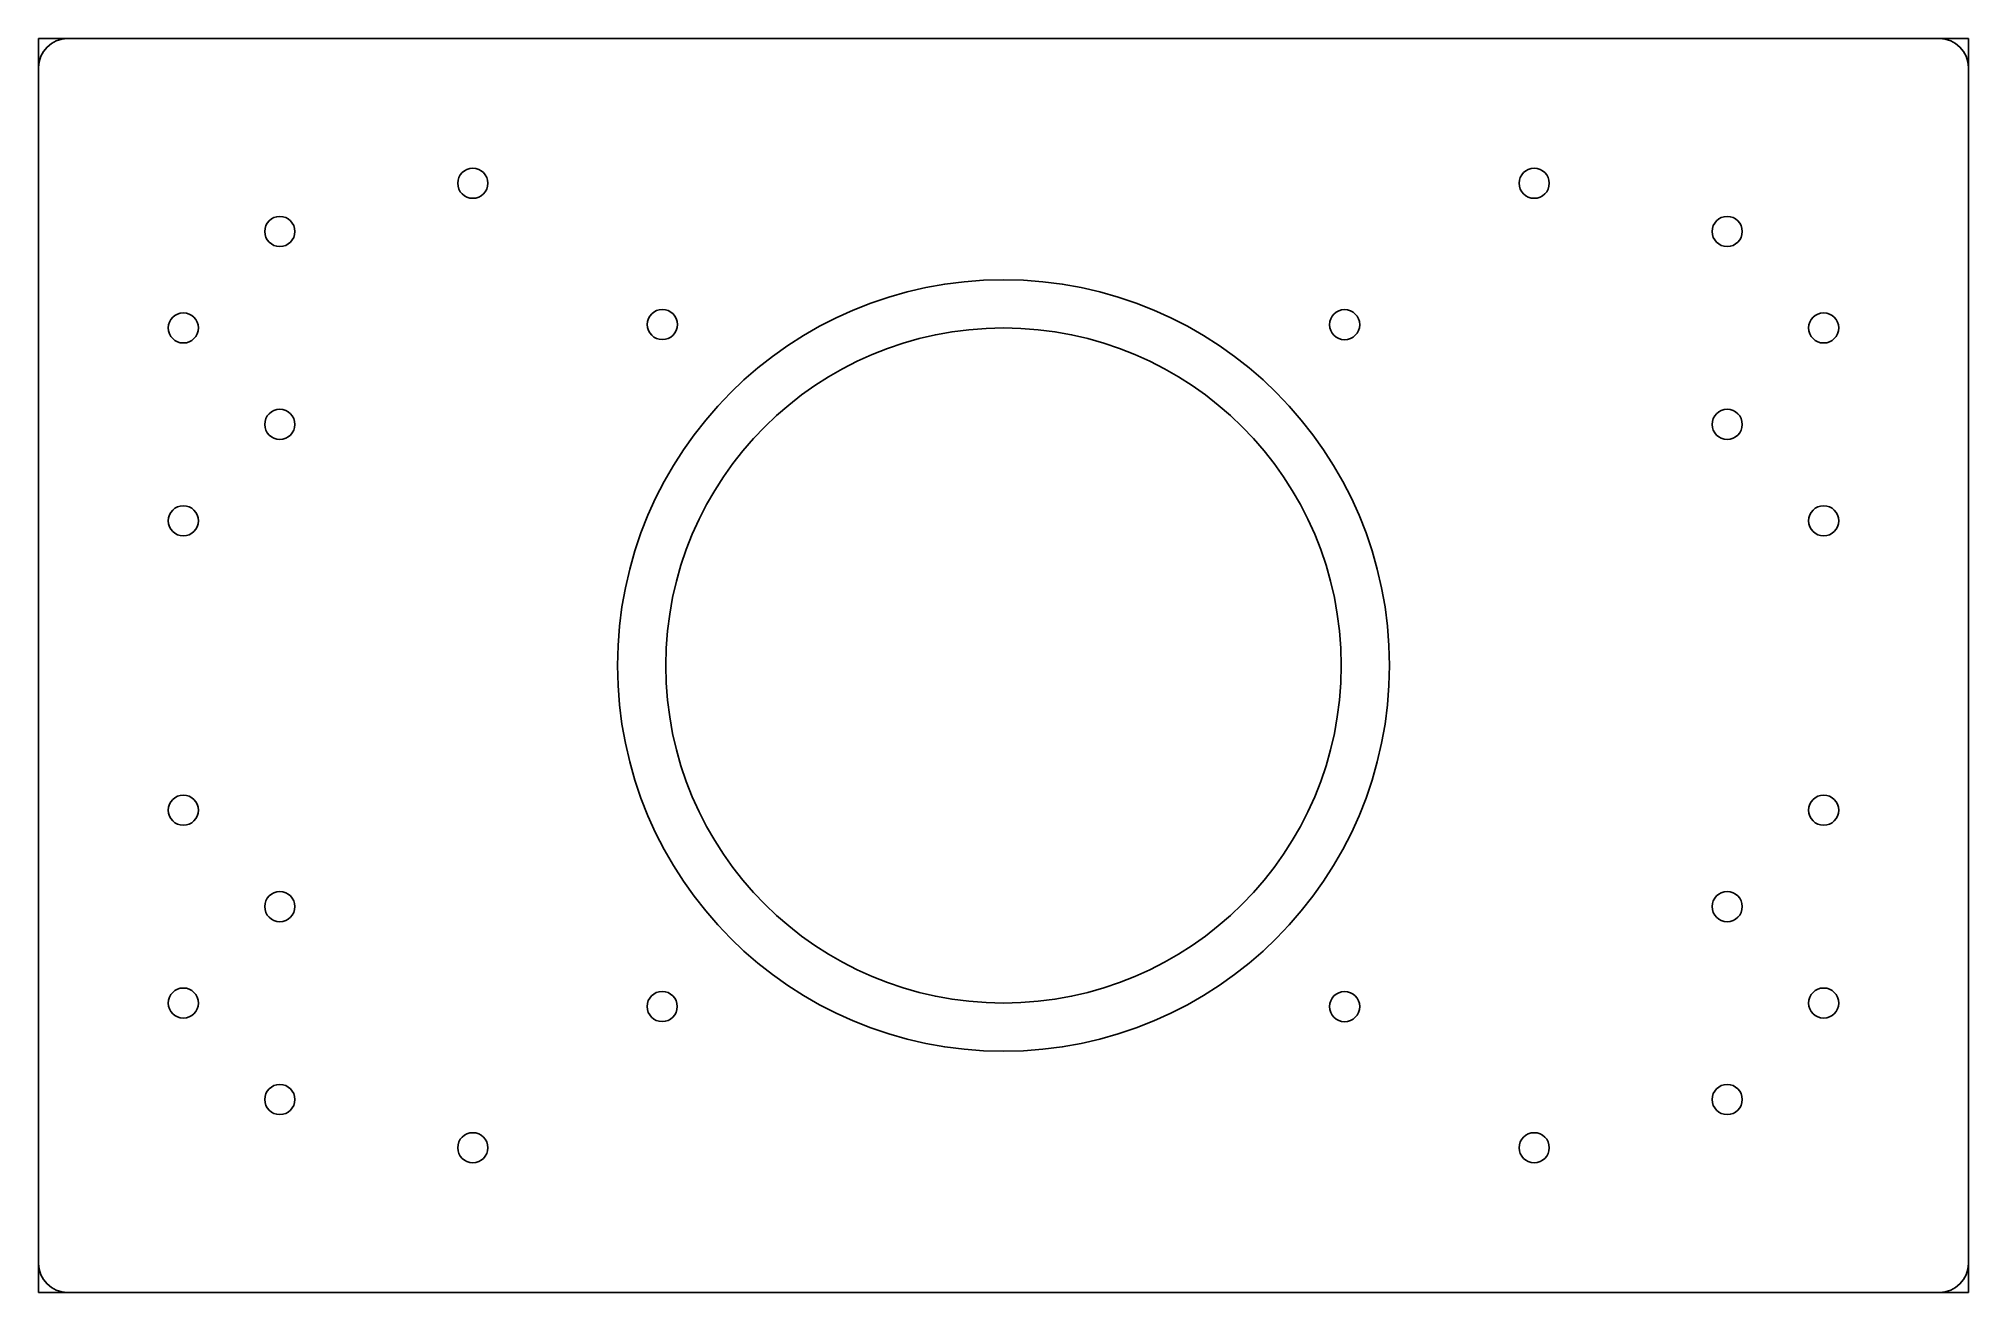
# Model space of a CAD drawing. Extents: x 0 to 200, y 0 to 130.
import ezdxf

# ---------------------------------------------------------------- set-up
doc = ezdxf.new("R2010")
doc.units = 0
for name, color, linetype in [('Body', 7, 'CONTINUOUS'), ('Fillet', 7, 'CONTINUOUS'), ('Pad', 7, 'CONTINUOUS'), ('Pocket', 7, 'CONTINUOUS'), ('Sketch', 7, 'CONTINUOUS'), ('Sketch001', 7, 'CONTINUOUS')]:
    doc.layers.add(name, color=color, linetype=linetype)

msp = doc.modelspace()

# ---------------------------------------------------------------- linework, layer by layer
at = {"layer": 'Body'}
for p, q in [((197, 130), (3, 130)), ((197, 130, 12), (3, 130, 12)), ((3, 130), (3, 130, 12)), ((197, 130), (3, 130)), ((3, 130), (3, 130, 12)), ((197, 130, 12), (3, 130, 12)), ((197, 130), (197, 130, 12)), ((197, 130), (197, 130, 12)), ((0, 127), (0, 3)), ((0, 127, 12), (0, 3, 12)), ((0, 127), (0, 3)), ((0, 127), (0, 127, 12)), ((0, 127, 12), (0, 3, 12)), ((0, 127), (0, 127, 12)), ((200, 3), (200, 127)), ((200, 3, 12), (200, 127, 12)), ((200, 3), (200, 127)), ((200, 127), (200, 127, 12)), ((200, 3, 12), (200, 127, 12)), ((200, 127), (200, 127, 12)), ((46.5625, 115), (46.5625, 115, 12)), ((46.5625, 115), (46.5625, 115, 12)), ((156.563, 115), (156.563, 115, 12)), ((156.563, 115), (156.563, 115, 12)), ((26.5625, 110), (26.5625, 110, 12)), ((26.5625, 110), (26.5625, 110, 12)), ((176.563, 110), (176.563, 110, 12)), ((176.563, 110), (176.563, 110, 12)), ((16.5625, 100), (16.5625, 100, 12)), ((16.5625, 100), (16.5625, 100, 12)), ((66.2071, 100.355), (66.2071, 100.355, 12)), ((66.2071, 100.355), (66.2071, 100.355, 12)), ((136.916, 100.338), (136.916, 100.338, 12)), ((136.916, 100.338), (136.916, 100.338, 12)), ((186.563, 100), (186.563, 100, 12)), ((186.563, 100), (186.563, 100, 12)), ((26.5625, 90), (26.5625, 90, 12)), ((26.5625, 90), (26.5625, 90, 12)), ((176.563, 90), (176.563, 90, 12)), ((176.563, 90), (176.563, 90, 12)), ((16.5625, 80), (16.5625, 80, 12)), ((16.5625, 80), (16.5625, 80, 12)), ((186.563, 80), (186.563, 80, 12)), ((186.563, 80), (186.563, 80, 12)), ((135, 65), (135, 65, 2)), ((135, 65), (135, 65, 2)), ((140, 65, 12), (140, 65, 2)), ((140, 65, 12), (140, 65, 2)), ((16.5625, 50), (16.5625, 50, 12)), ((16.5625, 50), (16.5625, 50, 12)), ((186.563, 50), (186.563, 50, 12)), ((186.563, 50), (186.563, 50, 12)), ((26.5625, 40), (26.5625, 40, 12)), ((26.5625, 40), (26.5625, 40, 12)), ((176.563, 40), (176.563, 40, 12)), ((176.563, 40), (176.563, 40, 12)), ((16.5625, 30), (16.5625, 30, 12)), ((16.5625, 30), (16.5625, 30, 12)), ((186.563, 30), (186.563, 30, 12)), ((186.563, 30), (186.563, 30, 12)), ((66.1903, 29.6424), (66.1903, 29.6424, 12)), ((66.1903, 29.6424), (66.1903, 29.6424, 12)), ((136.915, 29.6329), (136.915, 29.6329, 12)), ((136.915, 29.6329), (136.915, 29.6329, 12)), ((26.5625, 20), (26.5625, 20, 12)), ((26.5625, 20), (26.5625, 20, 12)), ((176.563, 20), (176.563, 20, 12)), ((176.563, 20), (176.563, 20, 12)), ((46.5625, 15), (46.5625, 15, 12)), ((46.5625, 15), (46.5625, 15, 12)), ((156.563, 15), (156.563, 15, 12)), ((156.563, 15), (156.563, 15, 12)), ((0, 3), (0, 3, 12)), ((0, 3), (0, 3, 12)), ((200, 3), (200, 3, 12)), ((200, 3), (200, 3, 12)), ((3, 0), (197, 0)), ((3, 0, 12), (197, 0, 12)), ((3, 0), (197, 0)), ((3, 0, 12), (197, 0, 12)), ((3, 0), (3, 0, 12)), ((3, 0), (3, 0, 12)), ((197, 0), (197, 0, 12)), ((197, 0), (197, 0, 12))]:
    msp.add_line(p, q, dxfattribs=at)
for centre, radius in [((45, 115), 1.5625), ((45, 115), 1.5625), ((45, 115), 1.5625), ((45, 115), 1.5625), ((155, 115), 1.5625), ((155, 115), 1.5625), ((155, 115), 1.5625), ((155, 115), 1.5625), ((25, 110), 1.5625), ((25, 110), 1.5625), ((25, 110), 1.5625), ((25, 110), 1.5625), ((175, 110), 1.5625), ((175, 110), 1.5625), ((175, 110), 1.5625), ((175, 110), 1.5625), ((100, 65), 40), ((100, 65), 40), ((100, 65), 40), ((100, 65), 40), ((15, 100), 1.5625), ((15, 100), 1.5625), ((15, 100), 1.5625), ((15, 100), 1.5625), ((64.6446, 100.355), 1.5625), ((64.6446, 100.355), 1.5625), ((64.6446, 100.355), 1.5625), ((64.6446, 100.355), 1.5625), ((100, 65), 35), ((100, 65), 35), ((100, 65), 35), ((100, 65), 35), ((135.353, 100.338), 1.5625), ((135.353, 100.338), 1.5625), ((135.353, 100.338), 1.5625), ((135.353, 100.338), 1.5625), ((185, 100), 1.5625), ((185, 100), 1.5625), ((185, 100), 1.5625), ((185, 100), 1.5625), ((25, 90), 1.5625), ((25, 90), 1.5625), ((25, 90), 1.5625), ((25, 90), 1.5625), ((175, 90), 1.5625), ((175, 90), 1.5625), ((175, 90), 1.5625), ((175, 90), 1.5625), ((15, 80), 1.5625), ((15, 80), 1.5625), ((15, 80), 1.5625), ((15, 80), 1.5625), ((185, 80), 1.5625), ((185, 80), 1.5625), ((185, 80), 1.5625), ((185, 80), 1.5625), ((15, 50), 1.5625), ((15, 50), 1.5625), ((15, 50), 1.5625), ((15, 50), 1.5625), ((185, 50), 1.5625), ((185, 50), 1.5625), ((185, 50), 1.5625), ((185, 50), 1.5625), ((25, 40), 1.5625), ((25, 40), 1.5625), ((25, 40), 1.5625), ((25, 40), 1.5625), ((175, 40), 1.5625), ((175, 40), 1.5625), ((175, 40), 1.5625), ((175, 40), 1.5625), ((15, 30), 1.5625), ((15, 30), 1.5625), ((15, 30), 1.5625), ((15, 30), 1.5625), ((64.6278, 29.6424), 1.5625), ((64.6278, 29.6424), 1.5625), ((64.6278, 29.6424), 1.5625), ((64.6278, 29.6424), 1.5625), ((135.352, 29.6329), 1.5625), ((135.352, 29.6329), 1.5625), ((135.352, 29.6329), 1.5625), ((135.352, 29.6329), 1.5625), ((185, 30), 1.5625), ((185, 30), 1.5625), ((185, 30), 1.5625), ((185, 30), 1.5625), ((25, 20), 1.5625), ((25, 20), 1.5625), ((25, 20), 1.5625), ((25, 20), 1.5625), ((175, 20), 1.5625), ((175, 20), 1.5625), ((175, 20), 1.5625), ((175, 20), 1.5625), ((45, 15), 1.5625), ((45, 15), 1.5625), ((45, 15), 1.5625), ((45, 15), 1.5625), ((155, 15), 1.5625), ((155, 15), 1.5625), ((155, 15), 1.5625), ((155, 15), 1.5625)]:
    msp.add_circle(centre, radius, dxfattribs=at)
for centre, start, end in [((3, 127), 90, 180), ((3, 127, 12), 90, 180), ((3, 127), 90, 180), ((3, 127, 12), 90, 180), ((197, 127), 0, 90), ((197, 127, 12), 0, 90), ((197, 127), 0, 90), ((197, 127, 12), 0, 90), ((3, 3), 180, -90), ((3, 3), 180, -90), ((3, 3, 12), 180, -90), ((3, 3, 12), 180, -90), ((197, 3), -90, 0), ((197, 3), -90, 0), ((197, 3, 12), -90, 0), ((197, 3, 12), -90, 0)]:
    msp.add_arc(centre, 3, start, end, dxfattribs=at)
at = {"layer": 'Fillet'}
for p, q in [((197, 130), (3, 130)), ((197, 130, 12), (3, 130, 12)), ((3, 130), (3, 130, 12)), ((197, 130), (3, 130)), ((3, 130), (3, 130, 12)), ((197, 130, 12), (3, 130, 12)), ((197, 130), (197, 130, 12)), ((197, 130), (197, 130, 12)), ((0, 127), (0, 3)), ((0, 127, 12), (0, 3, 12)), ((0, 127), (0, 3)), ((0, 127), (0, 127, 12)), ((0, 127, 12), (0, 3, 12)), ((0, 127), (0, 127, 12)), ((200, 3), (200, 127)), ((200, 3, 12), (200, 127, 12)), ((200, 3), (200, 127)), ((200, 127), (200, 127, 12)), ((200, 3, 12), (200, 127, 12)), ((200, 127), (200, 127, 12)), ((46.5625, 115), (46.5625, 115, 12)), ((46.5625, 115), (46.5625, 115, 12)), ((156.563, 115), (156.563, 115, 12)), ((156.563, 115), (156.563, 115, 12)), ((26.5625, 110), (26.5625, 110, 12)), ((26.5625, 110), (26.5625, 110, 12)), ((176.563, 110), (176.563, 110, 12)), ((176.563, 110), (176.563, 110, 12)), ((16.5625, 100), (16.5625, 100, 12)), ((16.5625, 100), (16.5625, 100, 12)), ((66.2071, 100.355), (66.2071, 100.355, 12)), ((66.2071, 100.355), (66.2071, 100.355, 12)), ((136.916, 100.338), (136.916, 100.338, 12)), ((136.916, 100.338), (136.916, 100.338, 12)), ((186.563, 100), (186.563, 100, 12)), ((186.563, 100), (186.563, 100, 12)), ((26.5625, 90), (26.5625, 90, 12)), ((26.5625, 90), (26.5625, 90, 12)), ((176.563, 90), (176.563, 90, 12)), ((176.563, 90), (176.563, 90, 12)), ((16.5625, 80), (16.5625, 80, 12)), ((16.5625, 80), (16.5625, 80, 12)), ((186.563, 80), (186.563, 80, 12)), ((186.563, 80), (186.563, 80, 12)), ((135, 65), (135, 65, 2)), ((135, 65), (135, 65, 2)), ((140, 65, 12), (140, 65, 2)), ((140, 65, 12), (140, 65, 2)), ((16.5625, 50), (16.5625, 50, 12)), ((16.5625, 50), (16.5625, 50, 12)), ((186.563, 50), (186.563, 50, 12)), ((186.563, 50), (186.563, 50, 12)), ((26.5625, 40), (26.5625, 40, 12)), ((26.5625, 40), (26.5625, 40, 12)), ((176.563, 40), (176.563, 40, 12)), ((176.563, 40), (176.563, 40, 12)), ((16.5625, 30), (16.5625, 30, 12)), ((16.5625, 30), (16.5625, 30, 12)), ((186.563, 30), (186.563, 30, 12)), ((186.563, 30), (186.563, 30, 12)), ((66.1903, 29.6424), (66.1903, 29.6424, 12)), ((66.1903, 29.6424), (66.1903, 29.6424, 12)), ((136.915, 29.6329), (136.915, 29.6329, 12)), ((136.915, 29.6329), (136.915, 29.6329, 12)), ((26.5625, 20), (26.5625, 20, 12)), ((26.5625, 20), (26.5625, 20, 12)), ((176.563, 20), (176.563, 20, 12)), ((176.563, 20), (176.563, 20, 12)), ((46.5625, 15), (46.5625, 15, 12)), ((46.5625, 15), (46.5625, 15, 12)), ((156.563, 15), (156.563, 15, 12)), ((156.563, 15), (156.563, 15, 12)), ((0, 3), (0, 3, 12)), ((0, 3), (0, 3, 12)), ((200, 3), (200, 3, 12)), ((200, 3), (200, 3, 12)), ((3, 0), (197, 0)), ((3, 0, 12), (197, 0, 12)), ((3, 0), (197, 0)), ((3, 0, 12), (197, 0, 12)), ((3, 0), (3, 0, 12)), ((3, 0), (3, 0, 12)), ((197, 0), (197, 0, 12)), ((197, 0), (197, 0, 12))]:
    msp.add_line(p, q, dxfattribs=at)
for centre, radius in [((45, 115), 1.5625), ((45, 115), 1.5625), ((45, 115), 1.5625), ((45, 115), 1.5625), ((155, 115), 1.5625), ((155, 115), 1.5625), ((155, 115), 1.5625), ((155, 115), 1.5625), ((25, 110), 1.5625), ((25, 110), 1.5625), ((25, 110), 1.5625), ((25, 110), 1.5625), ((175, 110), 1.5625), ((175, 110), 1.5625), ((175, 110), 1.5625), ((175, 110), 1.5625), ((100, 65), 40), ((100, 65), 40), ((100, 65), 40), ((100, 65), 40), ((15, 100), 1.5625), ((15, 100), 1.5625), ((15, 100), 1.5625), ((15, 100), 1.5625), ((64.6446, 100.355), 1.5625), ((64.6446, 100.355), 1.5625), ((64.6446, 100.355), 1.5625), ((64.6446, 100.355), 1.5625), ((100, 65), 35), ((100, 65), 35), ((100, 65), 35), ((100, 65), 35), ((135.353, 100.338), 1.5625), ((135.353, 100.338), 1.5625), ((135.353, 100.338), 1.5625), ((135.353, 100.338), 1.5625), ((185, 100), 1.5625), ((185, 100), 1.5625), ((185, 100), 1.5625), ((185, 100), 1.5625), ((25, 90), 1.5625), ((25, 90), 1.5625), ((25, 90), 1.5625), ((25, 90), 1.5625), ((175, 90), 1.5625), ((175, 90), 1.5625), ((175, 90), 1.5625), ((175, 90), 1.5625), ((15, 80), 1.5625), ((15, 80), 1.5625), ((15, 80), 1.5625), ((15, 80), 1.5625), ((185, 80), 1.5625), ((185, 80), 1.5625), ((185, 80), 1.5625), ((185, 80), 1.5625), ((15, 50), 1.5625), ((15, 50), 1.5625), ((15, 50), 1.5625), ((15, 50), 1.5625), ((185, 50), 1.5625), ((185, 50), 1.5625), ((185, 50), 1.5625), ((185, 50), 1.5625), ((25, 40), 1.5625), ((25, 40), 1.5625), ((25, 40), 1.5625), ((25, 40), 1.5625), ((175, 40), 1.5625), ((175, 40), 1.5625), ((175, 40), 1.5625), ((175, 40), 1.5625), ((15, 30), 1.5625), ((15, 30), 1.5625), ((15, 30), 1.5625), ((15, 30), 1.5625), ((64.6278, 29.6424), 1.5625), ((64.6278, 29.6424), 1.5625), ((64.6278, 29.6424), 1.5625), ((64.6278, 29.6424), 1.5625), ((135.352, 29.6329), 1.5625), ((135.352, 29.6329), 1.5625), ((135.352, 29.6329), 1.5625), ((135.352, 29.6329), 1.5625), ((185, 30), 1.5625), ((185, 30), 1.5625), ((185, 30), 1.5625), ((185, 30), 1.5625), ((25, 20), 1.5625), ((25, 20), 1.5625), ((25, 20), 1.5625), ((25, 20), 1.5625), ((175, 20), 1.5625), ((175, 20), 1.5625), ((175, 20), 1.5625), ((175, 20), 1.5625), ((45, 15), 1.5625), ((45, 15), 1.5625), ((45, 15), 1.5625), ((45, 15), 1.5625), ((155, 15), 1.5625), ((155, 15), 1.5625), ((155, 15), 1.5625), ((155, 15), 1.5625)]:
    msp.add_circle(centre, radius, dxfattribs=at)
for centre, start, end in [((3, 127), 90, 180), ((3, 127, 12), 90, 180), ((3, 127), 90, 180), ((3, 127, 12), 90, 180), ((197, 127), 0, 90), ((197, 127, 12), 0, 90), ((197, 127), 0, 90), ((197, 127, 12), 0, 90), ((3, 3), 180, -90), ((3, 3), 180, -90), ((3, 3, 12), 180, -90), ((3, 3, 12), 180, -90), ((197, 3), -90, 0), ((197, 3), -90, 0), ((197, 3, 12), -90, 0), ((197, 3, 12), -90, 0)]:
    msp.add_arc(centre, 3, start, end, dxfattribs=at)
at = {"layer": 'Pad'}
for p, q in [((0, 130), (0, 130, 12)), ((200, 130), (0, 130)), ((200, 130, 12), (0, 130, 12)), ((0, 130), (0, 130, 12)), ((0, 130), (0, 0)), ((0, 130, 12), (0, 0, 12)), ((200, 130), (0, 130)), ((0, 130), (0, 0)), ((200, 130, 12), (0, 130, 12)), ((0, 130, 12), (0, 0, 12)), ((200, 130), (200, 130, 12)), ((200, 0), (200, 130)), ((200, 0, 12), (200, 130, 12)), ((200, 130), (200, 130, 12)), ((200, 0), (200, 130)), ((200, 0, 12), (200, 130, 12)), ((46.5625, 115), (46.5625, 115, 12)), ((46.5625, 115), (46.5625, 115, 12)), ((156.563, 115), (156.563, 115, 12)), ((156.563, 115), (156.563, 115, 12)), ((26.5625, 110), (26.5625, 110, 12)), ((26.5625, 110), (26.5625, 110, 12)), ((176.563, 110), (176.563, 110, 12)), ((176.563, 110), (176.563, 110, 12)), ((16.5625, 100), (16.5625, 100, 12)), ((16.5625, 100), (16.5625, 100, 12)), ((66.2071, 100.355), (66.2071, 100.355, 12)), ((66.2071, 100.355), (66.2071, 100.355, 12)), ((136.916, 100.338), (136.916, 100.338, 12)), ((136.916, 100.338), (136.916, 100.338, 12)), ((186.563, 100), (186.563, 100, 12)), ((186.563, 100), (186.563, 100, 12)), ((26.5625, 90), (26.5625, 90, 12)), ((26.5625, 90), (26.5625, 90, 12)), ((176.563, 90), (176.563, 90, 12)), ((176.563, 90), (176.563, 90, 12)), ((16.5625, 80), (16.5625, 80, 12)), ((16.5625, 80), (16.5625, 80, 12)), ((186.563, 80), (186.563, 80, 12)), ((186.563, 80), (186.563, 80, 12)), ((135, 65), (135, 65, 12)), ((135, 65), (135, 65, 12)), ((16.5625, 50), (16.5625, 50, 12)), ((16.5625, 50), (16.5625, 50, 12)), ((186.563, 50), (186.563, 50, 12)), ((186.563, 50), (186.563, 50, 12)), ((26.5625, 40), (26.5625, 40, 12)), ((26.5625, 40), (26.5625, 40, 12)), ((176.563, 40), (176.563, 40, 12)), ((176.563, 40), (176.563, 40, 12)), ((16.5625, 30), (16.5625, 30, 12)), ((16.5625, 30), (16.5625, 30, 12)), ((186.563, 30), (186.563, 30, 12)), ((186.563, 30), (186.563, 30, 12)), ((66.1903, 29.6424), (66.1903, 29.6424, 12)), ((66.1903, 29.6424), (66.1903, 29.6424, 12)), ((136.915, 29.6329), (136.915, 29.6329, 12)), ((136.915, 29.6329), (136.915, 29.6329, 12)), ((26.5625, 20), (26.5625, 20, 12)), ((26.5625, 20), (26.5625, 20, 12)), ((176.563, 20), (176.563, 20, 12)), ((176.563, 20), (176.563, 20, 12)), ((46.5625, 15), (46.5625, 15, 12)), ((46.5625, 15), (46.5625, 15, 12)), ((156.563, 15), (156.563, 15, 12)), ((156.563, 15), (156.563, 15, 12)), ((0, 0), (0, 0, 12)), ((0, 0), (200, 0)), ((0, 0, 12), (200, 0, 12)), ((0, 0), (0, 0, 12)), ((0, 0), (200, 0)), ((0, 0, 12), (200, 0, 12)), ((200, 0), (200, 0, 12)), ((200, 0), (200, 0, 12))]:
    msp.add_line(p, q, dxfattribs=at)
for centre, radius in [((45, 115), 1.5625), ((45, 115), 1.5625), ((45, 115), 1.5625), ((45, 115), 1.5625), ((155, 115), 1.5625), ((155, 115), 1.5625), ((155, 115), 1.5625), ((155, 115), 1.5625), ((25, 110), 1.5625), ((25, 110), 1.5625), ((25, 110), 1.5625), ((25, 110), 1.5625), ((175, 110), 1.5625), ((175, 110), 1.5625), ((175, 110), 1.5625), ((175, 110), 1.5625), ((15, 100), 1.5625), ((15, 100), 1.5625), ((15, 100), 1.5625), ((15, 100), 1.5625), ((64.6446, 100.355), 1.5625), ((64.6446, 100.355), 1.5625), ((64.6446, 100.355), 1.5625), ((64.6446, 100.355), 1.5625), ((100, 65), 35), ((100, 65), 35), ((100, 65), 35), ((100, 65), 35), ((135.353, 100.338), 1.5625), ((135.353, 100.338), 1.5625), ((135.353, 100.338), 1.5625), ((135.353, 100.338), 1.5625), ((185, 100), 1.5625), ((185, 100), 1.5625), ((185, 100), 1.5625), ((185, 100), 1.5625), ((25, 90), 1.5625), ((25, 90), 1.5625), ((25, 90), 1.5625), ((25, 90), 1.5625), ((175, 90), 1.5625), ((175, 90), 1.5625), ((175, 90), 1.5625), ((175, 90), 1.5625), ((15, 80), 1.5625), ((15, 80), 1.5625), ((15, 80), 1.5625), ((15, 80), 1.5625), ((185, 80), 1.5625), ((185, 80), 1.5625), ((185, 80), 1.5625), ((185, 80), 1.5625), ((15, 50), 1.5625), ((15, 50), 1.5625), ((15, 50), 1.5625), ((15, 50), 1.5625), ((185, 50), 1.5625), ((185, 50), 1.5625), ((185, 50), 1.5625), ((185, 50), 1.5625), ((25, 40), 1.5625), ((25, 40), 1.5625), ((25, 40), 1.5625), ((25, 40), 1.5625), ((175, 40), 1.5625), ((175, 40), 1.5625), ((175, 40), 1.5625), ((175, 40), 1.5625), ((15, 30), 1.5625), ((15, 30), 1.5625), ((15, 30), 1.5625), ((15, 30), 1.5625), ((64.6278, 29.6424), 1.5625), ((64.6278, 29.6424), 1.5625), ((64.6278, 29.6424), 1.5625), ((64.6278, 29.6424), 1.5625), ((135.352, 29.6329), 1.5625), ((135.352, 29.6329), 1.5625), ((135.352, 29.6329), 1.5625), ((135.352, 29.6329), 1.5625), ((185, 30), 1.5625), ((185, 30), 1.5625), ((185, 30), 1.5625), ((185, 30), 1.5625), ((25, 20), 1.5625), ((25, 20), 1.5625), ((25, 20), 1.5625), ((25, 20), 1.5625), ((175, 20), 1.5625), ((175, 20), 1.5625), ((175, 20), 1.5625), ((175, 20), 1.5625), ((45, 15), 1.5625), ((45, 15), 1.5625), ((45, 15), 1.5625), ((45, 15), 1.5625), ((155, 15), 1.5625), ((155, 15), 1.5625), ((155, 15), 1.5625), ((155, 15), 1.5625)]:
    msp.add_circle(centre, radius, dxfattribs=at)
at = {"layer": 'Pocket'}
for p, q in [((0, 130), (0, 130, 12)), ((0, 130), (0, 0)), ((0, 130, 12), (0, 0, 12)), ((200, 130), (0, 130)), ((0, 130), (0, 0)), ((0, 130, 12), (0, 0, 12)), ((200, 130, 12), (0, 130, 12)), ((0, 130), (0, 130, 12)), ((200, 130), (0, 130)), ((200, 130, 12), (0, 130, 12)), ((200, 130), (200, 130, 12)), ((200, 0), (200, 130)), ((200, 0, 12), (200, 130, 12)), ((200, 0), (200, 130)), ((200, 0, 12), (200, 130, 12)), ((200, 130), (200, 130, 12)), ((46.5625, 115), (46.5625, 115, 12)), ((46.5625, 115), (46.5625, 115, 12)), ((156.563, 115), (156.563, 115, 12)), ((156.563, 115), (156.563, 115, 12)), ((26.5625, 110), (26.5625, 110, 12)), ((26.5625, 110), (26.5625, 110, 12)), ((176.563, 110), (176.563, 110, 12)), ((176.563, 110), (176.563, 110, 12)), ((16.5625, 100), (16.5625, 100, 12)), ((16.5625, 100), (16.5625, 100, 12)), ((66.2071, 100.355), (66.2071, 100.355, 12)), ((66.2071, 100.355), (66.2071, 100.355, 12)), ((136.916, 100.338), (136.916, 100.338, 12)), ((136.916, 100.338), (136.916, 100.338, 12)), ((186.563, 100), (186.563, 100, 12)), ((186.563, 100), (186.563, 100, 12)), ((26.5625, 90), (26.5625, 90, 12)), ((26.5625, 90), (26.5625, 90, 12)), ((176.563, 90), (176.563, 90, 12)), ((176.563, 90), (176.563, 90, 12)), ((16.5625, 80), (16.5625, 80, 12)), ((16.5625, 80), (16.5625, 80, 12)), ((186.563, 80), (186.563, 80, 12)), ((186.563, 80), (186.563, 80, 12)), ((135, 65), (135, 65, 2)), ((135, 65), (135, 65, 2)), ((140, 65, 12), (140, 65, 2)), ((140, 65, 12), (140, 65, 2)), ((16.5625, 50), (16.5625, 50, 12)), ((16.5625, 50), (16.5625, 50, 12)), ((186.563, 50), (186.563, 50, 12)), ((186.563, 50), (186.563, 50, 12)), ((26.5625, 40), (26.5625, 40, 12)), ((26.5625, 40), (26.5625, 40, 12)), ((176.563, 40), (176.563, 40, 12)), ((176.563, 40), (176.563, 40, 12)), ((16.5625, 30), (16.5625, 30, 12)), ((16.5625, 30), (16.5625, 30, 12)), ((186.563, 30), (186.563, 30, 12)), ((186.563, 30), (186.563, 30, 12)), ((66.1903, 29.6424), (66.1903, 29.6424, 12)), ((66.1903, 29.6424), (66.1903, 29.6424, 12)), ((136.915, 29.6329), (136.915, 29.6329, 12)), ((136.915, 29.6329), (136.915, 29.6329, 12)), ((26.5625, 20), (26.5625, 20, 12)), ((26.5625, 20), (26.5625, 20, 12)), ((176.563, 20), (176.563, 20, 12)), ((176.563, 20), (176.563, 20, 12)), ((46.5625, 15), (46.5625, 15, 12)), ((46.5625, 15), (46.5625, 15, 12)), ((156.563, 15), (156.563, 15, 12)), ((156.563, 15), (156.563, 15, 12)), ((0, 0), (0, 0, 12)), ((0, 0), (200, 0)), ((0, 0, 12), (200, 0, 12)), ((0, 0), (0, 0, 12)), ((0, 0), (200, 0)), ((0, 0, 12), (200, 0, 12)), ((200, 0), (200, 0, 12)), ((200, 0), (200, 0, 12))]:
    msp.add_line(p, q, dxfattribs=at)
for centre, radius in [((45, 115), 1.5625), ((45, 115), 1.5625), ((45, 115), 1.5625), ((45, 115), 1.5625), ((155, 115), 1.5625), ((155, 115), 1.5625), ((155, 115), 1.5625), ((155, 115), 1.5625), ((25, 110), 1.5625), ((25, 110), 1.5625), ((25, 110), 1.5625), ((25, 110), 1.5625), ((175, 110), 1.5625), ((175, 110), 1.5625), ((175, 110), 1.5625), ((175, 110), 1.5625), ((100, 65), 40), ((100, 65), 40), ((100, 65), 40), ((100, 65), 40), ((15, 100), 1.5625), ((15, 100), 1.5625), ((15, 100), 1.5625), ((15, 100), 1.5625), ((64.6446, 100.355), 1.5625), ((64.6446, 100.355), 1.5625), ((64.6446, 100.355), 1.5625), ((64.6446, 100.355), 1.5625), ((100, 65), 35), ((100, 65), 35), ((100, 65), 35), ((100, 65), 35), ((135.353, 100.338), 1.5625), ((135.353, 100.338), 1.5625), ((135.353, 100.338), 1.5625), ((135.353, 100.338), 1.5625), ((185, 100), 1.5625), ((185, 100), 1.5625), ((185, 100), 1.5625), ((185, 100), 1.5625), ((25, 90), 1.5625), ((25, 90), 1.5625), ((25, 90), 1.5625), ((25, 90), 1.5625), ((175, 90), 1.5625), ((175, 90), 1.5625), ((175, 90), 1.5625), ((175, 90), 1.5625), ((15, 80), 1.5625), ((15, 80), 1.5625), ((15, 80), 1.5625), ((15, 80), 1.5625), ((185, 80), 1.5625), ((185, 80), 1.5625), ((185, 80), 1.5625), ((185, 80), 1.5625), ((15, 50), 1.5625), ((15, 50), 1.5625), ((15, 50), 1.5625), ((15, 50), 1.5625), ((185, 50), 1.5625), ((185, 50), 1.5625), ((185, 50), 1.5625), ((185, 50), 1.5625), ((25, 40), 1.5625), ((25, 40), 1.5625), ((25, 40), 1.5625), ((25, 40), 1.5625), ((175, 40), 1.5625), ((175, 40), 1.5625), ((175, 40), 1.5625), ((175, 40), 1.5625), ((15, 30), 1.5625), ((15, 30), 1.5625), ((15, 30), 1.5625), ((15, 30), 1.5625), ((64.6278, 29.6424), 1.5625), ((64.6278, 29.6424), 1.5625), ((64.6278, 29.6424), 1.5625), ((64.6278, 29.6424), 1.5625), ((135.352, 29.6329), 1.5625), ((135.352, 29.6329), 1.5625), ((135.352, 29.6329), 1.5625), ((135.352, 29.6329), 1.5625), ((185, 30), 1.5625), ((185, 30), 1.5625), ((185, 30), 1.5625), ((185, 30), 1.5625), ((25, 20), 1.5625), ((25, 20), 1.5625), ((25, 20), 1.5625), ((25, 20), 1.5625), ((175, 20), 1.5625), ((175, 20), 1.5625), ((175, 20), 1.5625), ((175, 20), 1.5625), ((45, 15), 1.5625), ((45, 15), 1.5625), ((45, 15), 1.5625), ((45, 15), 1.5625), ((155, 15), 1.5625), ((155, 15), 1.5625), ((155, 15), 1.5625), ((155, 15), 1.5625)]:
    msp.add_circle(centre, radius, dxfattribs=at)
at = {"layer": 'Sketch'}
for p, q in [((200, 130), (0, 130)), ((0, 130), (0, 0)), ((200, 0), (200, 130)), ((0, 0), (200, 0))]:
    msp.add_line(p, q, dxfattribs=at)
for centre, radius in [((45, 115), 1.5625), ((155, 115), 1.5625), ((25, 110), 1.5625), ((175, 110), 1.5625), ((15, 100), 1.5625), ((64.6446, 100.355), 1.5625), ((100, 65), 35), ((135.353, 100.338), 1.5625), ((185, 100), 1.5625), ((25, 90), 1.5625), ((175, 90), 1.5625), ((15, 80), 1.5625), ((185, 80), 1.5625), ((15, 50), 1.5625), ((185, 50), 1.5625), ((25, 40), 1.5625), ((175, 40), 1.5625), ((15, 30), 1.5625), ((64.6278, 29.6424), 1.5625), ((135.352, 29.6329), 1.5625), ((185, 30), 1.5625), ((25, 20), 1.5625), ((175, 20), 1.5625), ((45, 15), 1.5625), ((155, 15), 1.5625)]:
    msp.add_circle(centre, radius, dxfattribs=at)
at = {"layer": 'Sketch001'}
msp.add_circle((100, 65), 40, dxfattribs=at)

doc.saveas('drawing.dxf')
